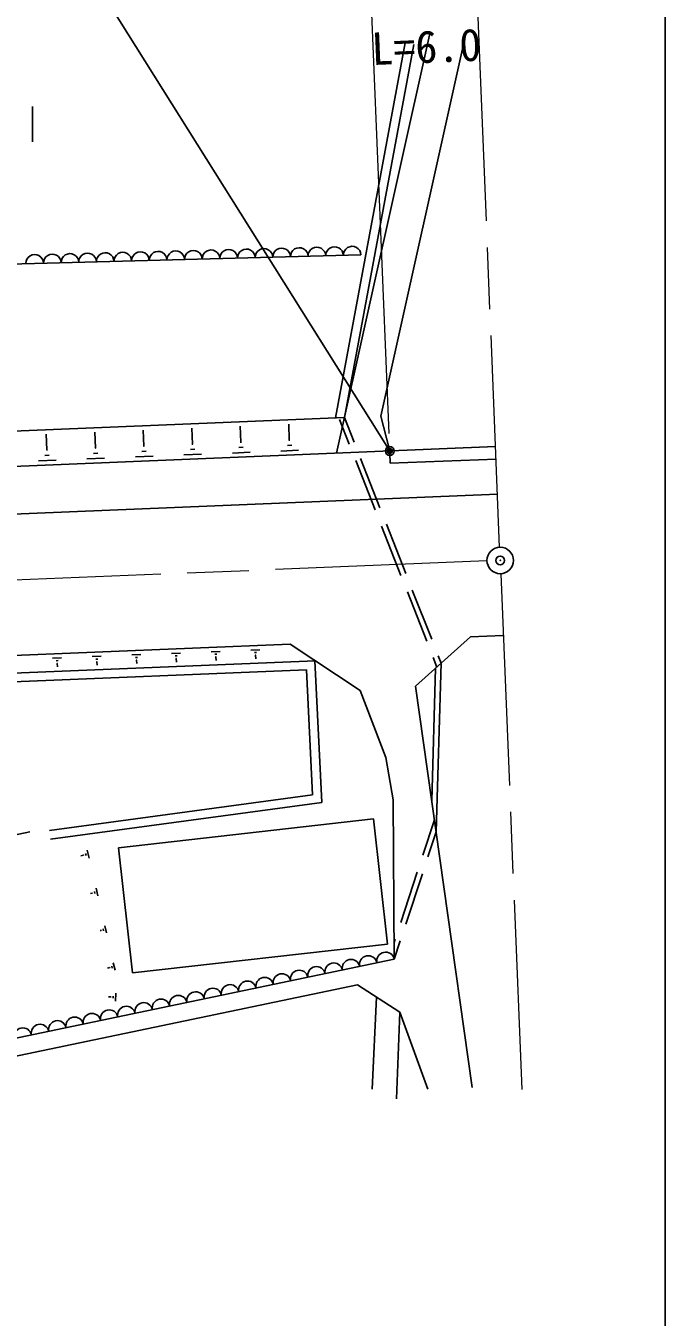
# Model space of a CAD drawing. Units: millimetres, scale not verified. Extents: x 40000 to 680000, y 20000 to 380000.
# Drawn here: x 542768 to 579000, y 259565 to 332709 of the extents above; entities that cross this region are included whole.
import ezdxf
from ezdxf.enums import TextEntityAlignment as Align

# ---------------------------------------------------------------- set-up
doc = ezdxf.new("R2010")
doc.units = ezdxf.units.MM
doc.header["$LTSCALE"] = 1000
doc.header["$PDMODE"] = 32
doc.header["$PDSIZE"] = 500
doc.linetypes.add('CHAIN', pattern=[18.5, 12, -1.5, 3.5, -1.5])
for name, color, linetype, lineweight in [('S-BGD', 7, 'Continuous', 25), ('S-BMK', 2, 'CHAIN', 13), ('S-BMK-SRVR', 3, 'Continuous', 25), ('S-STR-HTXT', 7, 'Continuous', 13), ('S-STR-STRC', 7, 'Continuous', 25), ('S-TTL-BAND', 7, 'Continuous', 25)]:
    doc.layers.add(name, color=color, linetype=linetype, lineweight=lineweight)
doc.styles.add('@ＭＳ ゴシック', font='')
doc.styles.get('@ＭＳ ゴシック').set_extended_font_data('@MS Gothic')

msp = doc.modelspace()

# ---------------------------------------------------------------- linework, layer by layer
at = {"layer": 'S-BGD'}
for p, q in [((560376, 308504), (565677, 332357)), ((564258, 331742), (560313, 310503)), ((564749, 331651), (560825, 310524)), ((562893, 310608), (567629, 331923)), ((543144, 328144), (543144, 326144)), ((561762, 319733), (519399, 318632)), ((560825, 310524), (501404, 308099)), ((557701, 309245), (557664, 310145)), ((560546, 310414), (561095, 309018)), ((560825, 310524), (561374, 309128)), ((563356, 308772), (562893, 310608)), ((543962, 308685), (543926, 309584)), ((546710, 308797), (546673, 309696)), ((549458, 308909), (549421, 309808)), ((552205, 309021), (552169, 309920)), ((554953, 309133), (554916, 310033)), ((569388, 308872), (501140, 306086)), ((543994, 308686), (543931, 308683)), ((546741, 308798), (546679, 308796)), ((549489, 308910), (549427, 308908)), ((552343, 308726), (552093, 308716)), ((552237, 309022), (552174, 309020)), ((555090, 308839), (554841, 308828)), ((554984, 309135), (554922, 309132)), ((558225, 308666), (557226, 308626)), ((557838, 308951), (557588, 308941)), ((557732, 309247), (557670, 309244)), ((544486, 308106), (543487, 308065)), ((544099, 308390), (543850, 308380)), ((547234, 308218), (546235, 308177)), ((546847, 308502), (546597, 308492)), ((549982, 308330), (548983, 308289)), ((549595, 308614), (549345, 308604)), ((552730, 308442), (551730, 308401)), ((555477, 308554), (554478, 308513)), ((561461, 308088), (562560, 305296)), ((561741, 308197), (562839, 305406)), ((563421, 307928), (563399, 308477)), ((569416, 308172), (563421, 307928)), ((569498, 306174), (501400, 303395)), ((562926, 304365), (564024, 301574)), ((563205, 304475), (564303, 301683)), ((564390, 300643), (565488, 297851)), ((564669, 300753), (565768, 297961)), ((567968, 298105), (564858, 295307)), ((569824, 298181), (567968, 298105)), ((557751, 297688), (504193, 295502)), ((546534, 296980), (547034, 297000)), ((548783, 297072), (549282, 297092)), ((551031, 297163), (551530, 297184)), ((551224, 297021), (551349, 297026)), ((553279, 297255), (553778, 297276)), ((553472, 297113), (553597, 297118)), ((553525, 296965), (553556, 296966)), ((553541, 296966), (553549, 296766)), ((555527, 297347), (556027, 297367)), ((555720, 297205), (555845, 297210)), ((555773, 297057), (555805, 297058)), ((555789, 297057), (555797, 296857)), ((557751, 297688), (561713, 295066)), ((566134, 297030), (566301, 296605)), ((559175, 296745), (503703, 294481)), ((544286, 296888), (544786, 296909)), ((544480, 296746), (544605, 296751)), ((544533, 296598), (544564, 296599)), ((544548, 296599), (544556, 296399)), ((546728, 296838), (546853, 296843)), ((546781, 296690), (546812, 296691)), ((546796, 296690), (546805, 296490)), ((548976, 296929), (549101, 296934)), ((549029, 296781), (549060, 296783)), ((549045, 296782), (549053, 296582)), ((551277, 296873), (551308, 296874)), ((551293, 296874), (551301, 296674)), ((559537, 288724), (559149, 296744)), ((565993, 296328), (565772, 288819)), ((565854, 296921), (566063, 296391)), ((566301, 296605), (566020, 287056)), ((558673, 296224), (504689, 294021)), ((559015, 289158), (558673, 296224)), ((561713, 295066), (563178, 291264)), ((564858, 295307), (568059, 272577)), ((563178, 291264), (563583, 288865)), ((544101, 287132), (559015, 289158)), ((544169, 286636), (559537, 288724)), ((563583, 288865), (563646, 279842)), ((548016, 286158), (562468, 287794)), ((562468, 287794), (563271, 280696)), ((565925, 287728), (565266, 285725)), ((518168, 281633), (542996, 287064)), ((566020, 287056), (565551, 285632)), ((546250, 286025), (546356, 285567)), ((548016, 286158), (548820, 279060)), ((546028, 285733), (545881, 285699)), ((546025, 285747), (546032, 285718)), ((546152, 285822), (546179, 285707)), ((564953, 284775), (564016, 281926)), ((565238, 284682), (564301, 281832)), ((546748, 283865), (546848, 283435)), ((546540, 283591), (546431, 283565)), ((546537, 283604), (546543, 283577)), ((546657, 283674), (546681, 283567)), ((547241, 281733), (547334, 281330)), ((547045, 281475), (546973, 281459)), ((547042, 281488), (547048, 281463)), ((547155, 281554), (547178, 281453)), ((563703, 280976), (563639, 280782)), ((563988, 280882), (563646, 279842)), ((548820, 279060), (563271, 280696)), ((563646, 279842), (537326, 274351)), ((547639, 279444), (547662, 279341)), ((547727, 279627), (547822, 279215)), ((547527, 279364), (547396, 279334)), ((547524, 279377), (547530, 279351)), ((561573, 278388), (537499, 273366)), ((561573, 278388), (563957, 276833)), ((547578, 277701), (547450, 277707)), ((547579, 277715), (547578, 277686)), ((547720, 277751), (547714, 277636)), ((547867, 277917), (547843, 277456)), ((562650, 277686), (562392, 272479)), ((563957, 276833), (563775, 271935)), ((563957, 276833), (565544, 272479))]:
    msp.add_line(p, q, dxfattribs=at)
for centre, start, end in [((543268, 319252), 1.48911, 181.48911), ((544268, 319278), 1.48911, 181.48911), ((545267, 319304), 1.48911, 181.48911), ((546267, 319330), 1.48911, 181.48911), ((547267, 319356), 1.48911, 181.48911), ((548266, 319382), 1.48911, 181.48911), ((549266, 319408), 1.48911, 181.48911), ((550266, 319434), 1.48911, 181.48911), ((551265, 319460), 1.48911, 181.48911), ((552265, 319486), 1.48911, 181.48911), ((553265, 319512), 1.48911, 181.48911), ((554264, 319538), 1.48911, 181.48911), ((555264, 319564), 1.48911, 181.48911), ((556264, 319590), 1.48911, 181.48911), ((557263, 319616), 1.48911, 181.48911), ((558263, 319642), 1.48911, 181.48911), ((559263, 319668), 1.48911, 181.48911), ((560262, 319694), 1.48911, 181.48911), ((561262, 319720), 1.48911, 181.48911), ((563156, 279740), 11.78385, 191.78385), ((559241, 278923), 11.78385, 191.78385), ((560220, 279127), 11.78385, 191.78385), ((561198, 279332), 11.78385, 191.78385), ((562177, 279536), 11.78385, 191.78385), ((556304, 278311), 11.78385, 191.78385), ((557283, 278515), 11.78385, 191.78385), ((558262, 278719), 11.78385, 191.78385), ((552388, 277494), 11.78385, 191.78385), ((553367, 277698), 11.78385, 191.78385), ((554346, 277902), 11.78385, 191.78385), ((555325, 278106), 11.78385, 191.78385), ((549451, 276881), 11.78385, 191.78385), ((550430, 277085), 11.78385, 191.78385), ((551409, 277289), 11.78385, 191.78385), ((545536, 276064), 11.78385, 191.78385), ((546515, 276268), 11.78385, 191.78385), ((547494, 276473), 11.78385, 191.78385), ((548472, 276677), 11.78385, 191.78385), ((542599, 275451), 11.78385, 191.78385), ((543578, 275656), 11.78385, 191.78385), ((544557, 275860), 11.78385, 191.78385)]:
    msp.add_arc(centre, 500, start, end, dxfattribs=at)
at = {"layer": 'S-BMK'}
for p, q in [((569620, 303176), (568299, 335564)), ((568902, 302396), (469671, 298347)), ((569682, 301678), (570874, 272452))]:
    msp.add_line(p, q, dxfattribs=at)
at = {"layer": 'S-BMK-SRVR'}
msp.add_circle((569651, 302427), 750, dxfattribs=at)
msp.add_point((569651, 302427), dxfattribs=at)
msp.add_point((569651, 302427), dxfattribs=at)
at = {"layer": 'S-STR-HTXT'}
msp.add_line((563352, 309626), (562304, 335319), dxfattribs=at)
at = {"layer": 'S-STR-STRC'}
msp.add_line((547565, 333813), (563313, 308754), dxfattribs=at)
for radius in [150, 120, 90, 60, 30]:
    msp.add_circle((563393, 308627), radius, dxfattribs=at)
msp.add_point((563393, 308627), dxfattribs=at)
at = {"layer": 'S-TTL-BAND'}
msp.add_line((579000, 20000), (579000, 370000), dxfattribs=at)

# ---------------------------------------------------------------- texts
at = {"layer": 'S-STR-HTXT', "style": '@ＭＳ ゴシック'}
msp.add_text('L=6.0', height=1833, rotation=2.337, dxfattribs=at).set_placement((565423, 332444), align=Align.TOP_CENTER)

doc.saveas('drawing.dxf')
